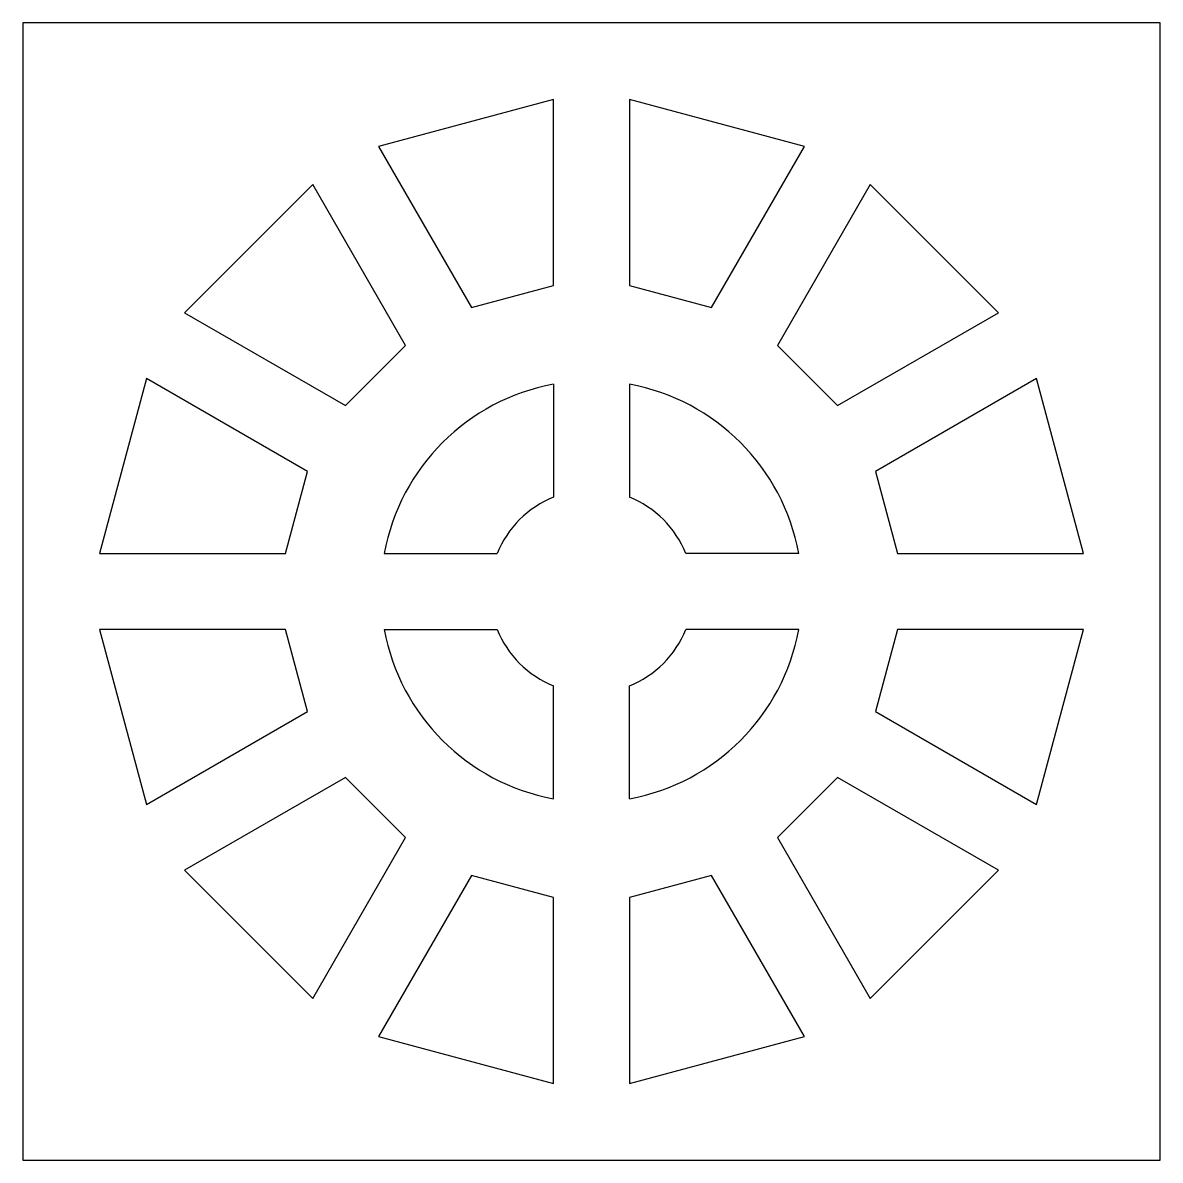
# Model space of a CAD drawing. Header units: millimetres. Extents: x -10151.213 to -10151.063, y -365.433 to -365.283.
import ezdxf

# ---------------------------------------------------------------- set-up
doc = ezdxf.new("R2010")
doc.units = ezdxf.units.MM
doc.layers.add('Tub_esgoto_caixas', color=2, linetype='Continuous')

msp = doc.modelspace()

# ---------------------------------------------------------------- linework, layer by layer
at = {"layer": 'Tub_esgoto_caixas', "color": 1}
for p, q in [((-10151.14273198018, -365.2928496265115), (-10151.16582624198, -365.2990377153149)), ((-10151.14273198017, -365.317365553333), (-10151.14273198018, -365.2928496265115)), ((-10151.10962875342, -365.2990377153139), (-10151.13272301523, -365.2928496265133)), ((-10151.13272301523, -365.2928496265133), (-10151.13272301523, -365.3173655533312)), ((-10151.16582624198, -365.2990377153149), (-10151.15356827857, -365.3202691307381)), ((-10151.12188671683, -365.320269130739), (-10151.10962875342, -365.2990377153139)), ((-10151.17449425989, -365.3040421977863), (-10151.1914004329, -365.3209483707949)), ((-10151.16223629648, -365.3252736132102), (-10151.17449425989, -365.3040421977863)), ((-10151.10096073551, -365.3040421977887), (-10151.11321869892, -365.3252736132119)), ((-10151.0840545625, -365.3209483707953), (-10151.10096073551, -365.3040421977887)), ((-10151.15356827857, -365.3202691307381), (-10151.14273198017, -365.317365553333)), ((-10151.13272301523, -365.3173655533312), (-10151.12188671683, -365.320269130739)), ((-10151.1914004329, -365.3209483707949), (-10151.17016901748, -365.333206334205)), ((-10151.10528597792, -365.333206334207), (-10151.0840545625, -365.3209483707953)), ((-10151.17016901748, -365.333206334205), (-10151.16223629648, -365.3252736132102)), ((-10151.11321869892, -365.3252736132119), (-10151.10528597792, -365.333206334207)), ((-10151.19640491538, -365.3296163887037), (-10151.20259300418, -365.3527106505137)), ((-10151.17517349995, -365.3418743521136), (-10151.19640491538, -365.3296163887037)), ((-10151.14273198018, -365.3303846315823), (-10151.14273198018, -365.3452744073049)), ((-10151.13272301523, -365.3303846315826), (-10151.13272301523, -365.3452744073055)), ((-10151.07905008003, -365.3296163887055), (-10151.10028149545, -365.3418743521154)), ((-10151.07286199122, -365.3527106505146), (-10151.07905008003, -365.3296163887055)), ((-10151.17807707736, -365.3527106505137), (-10151.17517349995, -365.3418743521136)), ((-10151.10028149545, -365.3418743521154), (-10151.09737791804, -365.3527106505164)), ((-10151.20259300418, -365.3527106505137), (-10151.17807707736, -365.3527106505137)), ((-10151.16505799911, -365.3527106505146), (-10151.15016822338, -365.3527106505146)), ((-10151.1103969963, -365.3527106505143), (-10151.12528677202, -365.3527106505143)), ((-10151.09737791804, -365.3527106505164), (-10151.07286199122, -365.3527106505146)), ((-10151.20259300418, -365.3627196154587), (-10151.19640491537, -365.3858138772678)), ((-10151.17807707735, -365.3627196154569), (-10151.20259300418, -365.3627196154587)), ((-10151.17517349995, -365.3735559138579), (-10151.17807707735, -365.3627196154569)), ((-10151.16505799911, -365.3627196154609), (-10151.15016822338, -365.3627196154609)), ((-10151.1103969963, -365.3627196154605), (-10151.12528677202, -365.3627196154605)), ((-10151.09737791804, -365.3627196154623), (-10151.10028149545, -365.3735559138624)), ((-10151.07286199122, -365.3627196154623), (-10151.09737791804, -365.3627196154623)), ((-10151.07905008002, -365.3858138772723), (-10151.07286199122, -365.3627196154623)), ((-10151.14273198017, -365.3850456343926), (-10151.14273198017, -365.3701558586698)), ((-10151.13272301523, -365.3850456343928), (-10151.13272301523, -365.3701558586702)), ((-10151.19640491537, -365.3858138772678), (-10151.17517349995, -365.3735559138579)), ((-10151.10028149545, -365.3735559138624), (-10151.07905008002, -365.3858138772723)), ((-10151.17016901748, -365.3822239317681), (-10151.1914004329, -365.3944818951798)), ((-10151.16223629648, -365.3901566527632), (-10151.17016901748, -365.3822239317681)), ((-10151.10528597792, -365.3822239317701), (-10151.11321869892, -365.390156652765)), ((-10151.0840545625, -365.3944818951803), (-10151.10528597792, -365.3822239317701)), ((-10151.17449425989, -365.4113880681864), (-10151.16223629648, -365.3901566527632)), ((-10151.11321869892, -365.390156652765), (-10151.10096073551, -365.4113880681889)), ((-10151.1914004329, -365.3944818951798), (-10151.17449425989, -365.4113880681864)), ((-10151.15356827857, -365.3951611352361), (-10151.16582624198, -365.4163925506612)), ((-10151.14273198018, -365.3980647126421), (-10151.15356827857, -365.3951611352361)), ((-10151.12188671683, -365.395161135237), (-10151.13272301523, -365.3980647126421)), ((-10151.10962875342, -365.4163925506602), (-10151.12188671683, -365.395161135237)), ((-10151.10096073551, -365.4113880681889), (-10151.0840545625, -365.3944818951803)), ((-10151.14273198018, -365.4225806394618), (-10151.14273198018, -365.3980647126421)), ((-10151.13272301523, -365.3980647126421), (-10151.13272301523, -365.4225806394636)), ((-10151.16582624198, -365.4163925506612), (-10151.14273198018, -365.4225806394618)), ((-10151.13272301523, -365.4225806394636), (-10151.10962875342, -365.4163925506602))]:
    msp.add_line(p, q, dxfattribs=at)
at = {"layer": 'Tub_esgoto_caixas', "color": 3, "linetype": 'Continuous'}
msp.add_lwpolyline([(-10151.2127274977, -365.2827151329876), (-10151.2127274977, -365.4327151329876), (-10151.0627274977, -365.4327151329876), (-10151.0627274977, -365.2827151329876)], close=True, dxfattribs=at)
at = {"layer": 'Tub_esgoto_caixas', "color": 1}
for centre, radius, start, end in [((-10151.1377274977, -365.3577151329869), 0.02778490870720194, 100.3764659336289, 169.6235340669362), ((-10151.1377274977, -365.3577151329876), 0.02778490870720194, 10.3764659336289, 79.62353406693622), ((-10151.1377274977, -365.3577151329869), 0.01340956749193993, 111.9132523078094, 158.0867476927268), ((-10151.1377274977, -365.3577151329876), 0.01340956749193993, 21.91325230780942, 68.08674769272677), ((-10151.1377274977, -365.3577151329876), 0.02778490870720194, 190.3764659336289, 259.6235340669362), ((-10151.1377274977, -365.3577151329876), 0.01340956749193993, 201.9132523078094, 248.0867476927268), ((-10151.1377274977, -365.3577151329875), 0.01340956749193993, 291.9132523078094, 338.0867476927268), ((-10151.1377274977, -365.3577151329875), 0.02778490870720194, 280.3764659336289, 349.6235340669362)]:
    msp.add_arc(centre, radius, start, end, dxfattribs=at)

doc.saveas('drawing.dxf')
